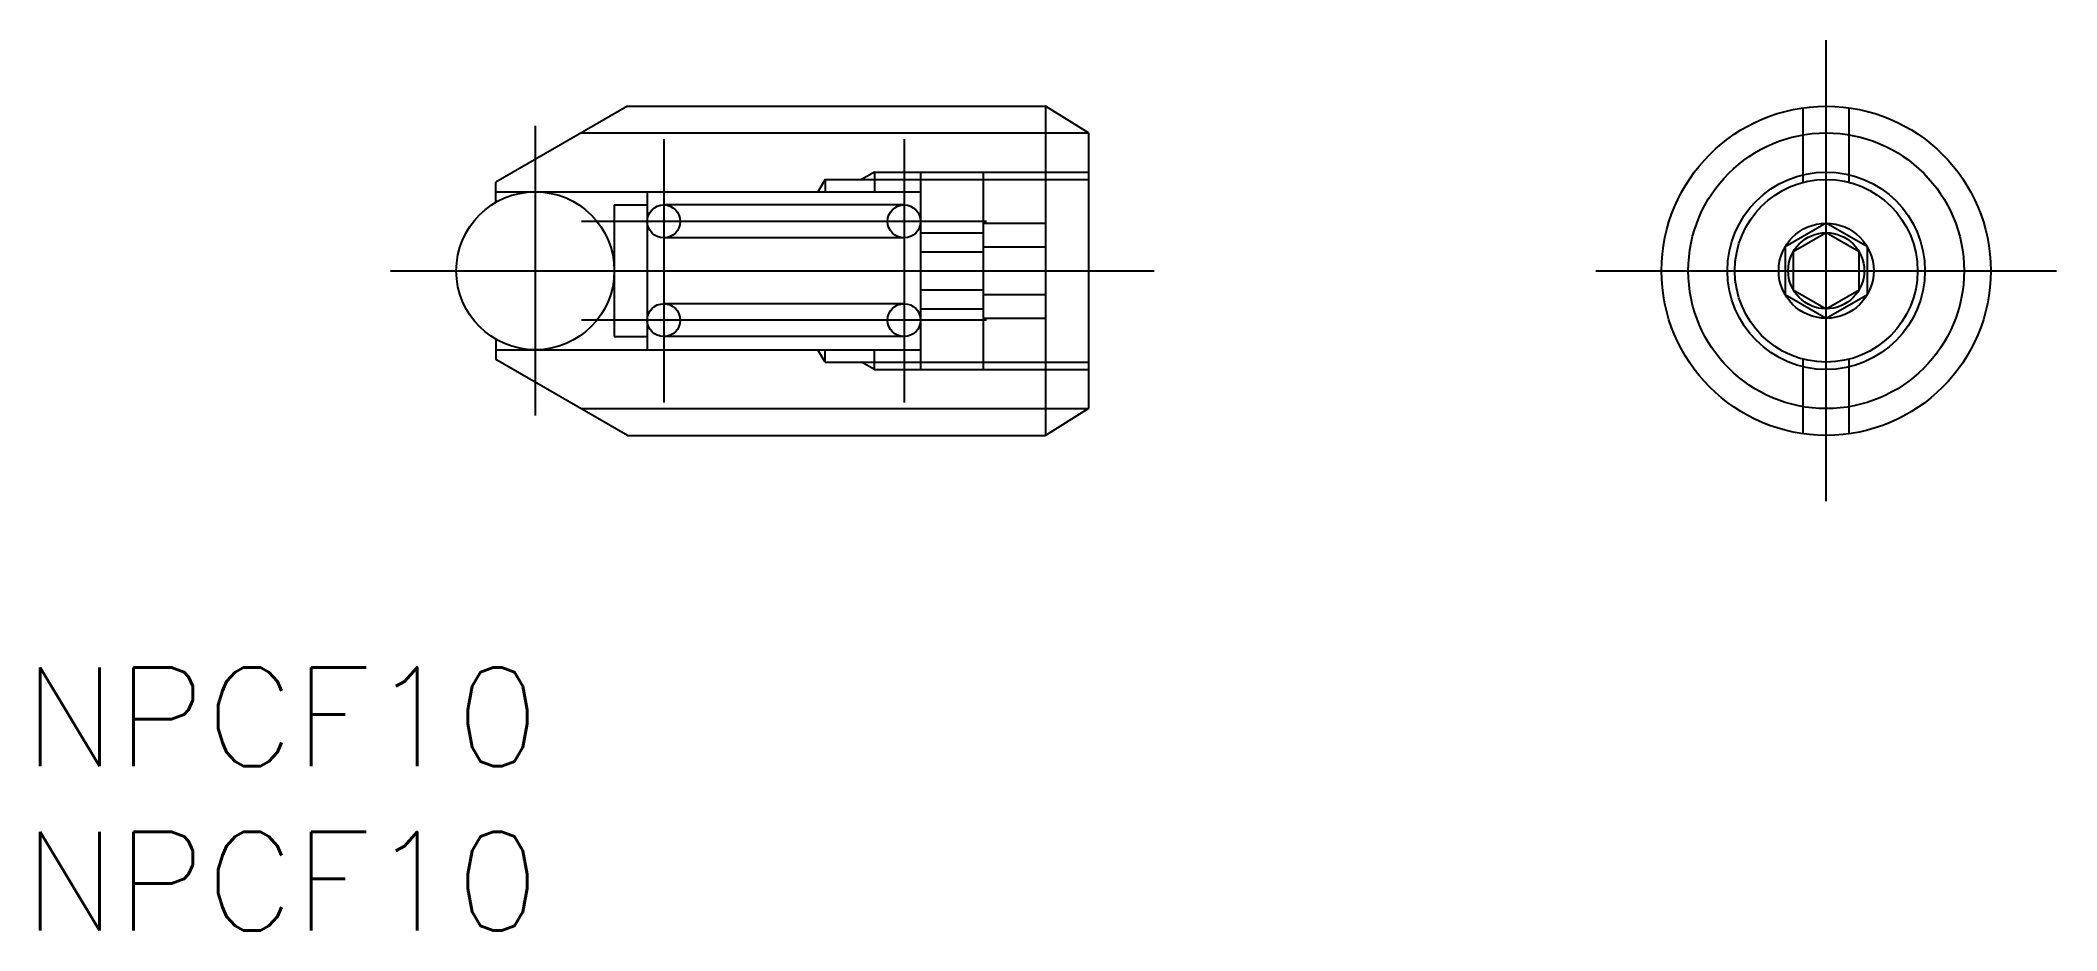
# Model space of a CAD drawing. Extents: x -15 to 46.2, y -20 to 7.
import ezdxf

# ---------------------------------------------------------------- set-up
doc = ezdxf.new("R2010")
doc.units = 0
doc.linetypes.add('CENTER', pattern=[50.8, 31.75, -6.35, 6.35, -6.35])
doc.linetypes.add('PHANTOM', pattern=[63.5, 31.75, -6.35, 6.35, -6.35, 6.35, -6.35])
doc.layers.get('0').update_dxf_attribs({"linetype": 'CONTINUOUS'})
doc.layers.add('CENTER', color=1, linetype='CENTER')
doc.styles.get("Standard").update_dxf_attribs({"font": 'txt.shx', "height": 3, "bigfont": 'bigfont.shx'})

msp = doc.modelspace()

# ---------------------------------------------------------------- linework, layer by layer
at = {"color": 7, "linetype": 'CONTINUOUS'}
for p, q in [((2.8, 5), (-1.2, 2.691)), ((2.8, 5), (15.5, 5)), ((15.5, 5), (15.5, -5)), ((16.8, 4.188), (15.5, 5)), ((38.508, 2.685), (38.508, 4.951)), ((39.908, 2.685), (39.908, 4.951)), ((16.8, 4.188), (16.8, -4.188)), ((-1.2, 2.078), (-1.2, 2.691)), ((8.8, 2.775), (8.583, 2.4)), ((8.8, 2.775), (11.7, 2.775)), ((8.8, 2.775), (8.8, 2.4)), ((10.3, 3), (9.91, 2.775)), ((10.3, 3), (10.3, 2.4)), ((11.7, 3), (15.5, 3)), ((11.7, 3), (11.7, -3)), ((13.6, 3), (13.6, -3)), ((15.5, 2.775), (16.8, 2.775)), ((-1.2, 2.4), (11.7, 2.4)), ((2.4, 2), (3.4, 2)), ((2.4, 2), (2.4, -2)), ((3.4, 2.4), (3.4, -2.4)), ((13.6, 1.443), (15.5, 1.443)), ((39.208, 1.443), (37.958, 0.722)), ((40.458, 0.722), (39.208, 1.443)), ((11.7, 1.155), (13.6, 1.155)), ((13.6, 0.722), (15.5, 0.722)), ((37.958, 0.722), (37.958, -0.722)), ((39.208, 1.155), (38.208, 0.577)), ((40.208, 0.577), (39.208, 1.155)), ((40.458, -0.722), (40.458, 0.722)), ((11.7, 0.577), (13.6, 0.577)), ((38.208, 0.577), (38.208, -0.577)), ((40.208, -0.577), (40.208, 0.577)), ((11.7, -0.577), (13.6, -0.577)), ((38.208, -0.577), (39.208, -1.155)), ((39.208, -1.155), (40.208, -0.577)), ((11.7, -1.155), (13.6, -1.155)), ((13.6, -0.722), (15.5, -0.722)), ((37.958, -0.722), (39.208, -1.443)), ((39.208, -1.443), (40.458, -0.722)), ((13.6, -1.443), (15.5, -1.443)), ((-1.2, -2.078), (-1.2, -2.691)), ((-1.2, -2.4), (11.7, -2.4)), ((2.4, -2), (3.4, -2)), ((8.8, -2.775), (8.583, -2.4)), ((8.8, -2.775), (8.8, -2.4)), ((10.3, -3), (10.3, -2.4)), ((2.8, -5), (-1.2, -2.691)), ((8.8, -2.775), (11.7, -2.775)), ((10.3, -3), (9.91, -2.775)), ((11.7, -3), (15.5, -3)), ((15.5, -2.775), (16.8, -2.775)), ((38.508, -4.951), (38.508, -2.685)), ((39.908, -4.951), (39.908, -2.685)), ((16.8, -4.188), (15.5, -5)), ((2.8, -5), (15.5, -5))]:
    msp.add_line(p, q, dxfattribs=at)
at = {"color": 3, "linetype": 'CONTINUOUS'}
for p, q in [((1.394, 4.188), (16.8, 4.188)), ((10.3, 3), (11.7, 3)), ((11.7, 2.775), (15.5, 2.775)), ((15.5, 3), (16.8, 3)), ((10.3, -3), (11.7, -3)), ((11.7, -2.775), (15.5, -2.775)), ((15.5, -3), (16.8, -3)), ((1.394, -4.188), (16.8, -4.188))]:
    msp.add_line(p, q, dxfattribs=at)
at = {"color": 3, "linetype": 'PHANTOM'}
for p, q in [((11.2, 2), (3.9, 2)), ((11.2, 1), (3.9, 1)), ((11.2, -1), (3.9, -1)), ((11.2, -2), (3.9, -2))]:
    msp.add_line(p, q, dxfattribs=at)
at = {"color": 7, "linetype": 'CONTINUOUS'}
for centre, radius in [((39.208, 0), 5), ((39.208, 0), 4.188), ((39.208, 0), 2.775), ((0, 0), 2.4), ((3.9, 1.5), 0.5), ((11.2, 1.5), 0.5), ((39.208, 0), 1.443), ((39.208, 0), 1.155), ((3.9, -1.5), 0.5), ((11.2, -1.5), 0.5)]:
    msp.add_circle(centre, radius, dxfattribs=at)
at = {"color": 3, "linetype": 'CONTINUOUS'}
msp.add_circle((39.208, 0), 3, dxfattribs=at)
at = {"layer": 'CENTER', "color": 1, "linetype": 'CENTER'}
for p, q in [((39.208, -7), (39.208, 7)), ((0, 4.4), (0, -4.4)), ((3.9, 4), (3.9, -4)), ((11.2, 4), (11.2, -4)), ((13.7, 1.5), (1.4, 1.5)), ((-4.4, 0), (18.8, 0)), ((32.208, 0), (46.208, 0)), ((13.7, -1.5), (1.4, -1.5))]:
    msp.add_line(p, q, dxfattribs=at)

# ---------------------------------------------------------------- texts
at = {"color": 7, "linetype": 'CONTINUOUS'}
for p in [(-15.549, -15.047), (-15.549, -20.045)]:
    msp.add_text('NPCF10', height=3, dxfattribs=at).set_placement(p)

doc.saveas('drawing.dxf')
